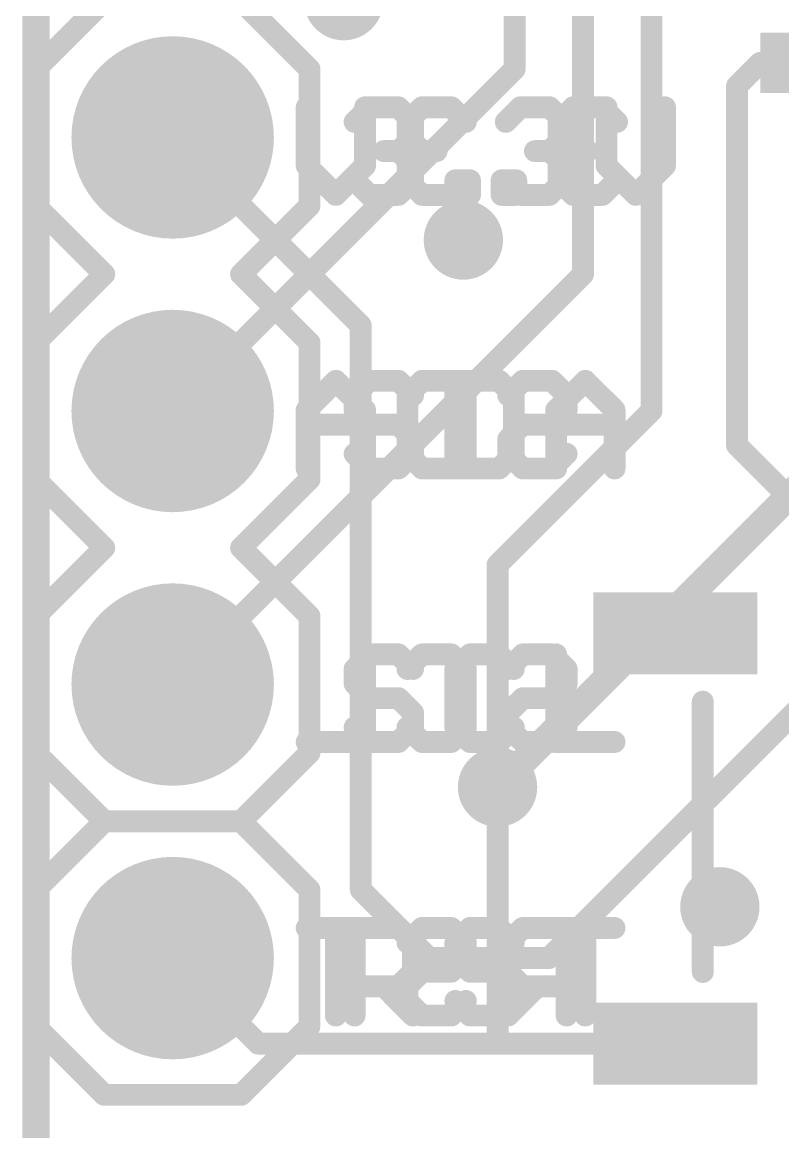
# Model space of a CAD drawing. Extents: x -11.6 to 46, y -5.8 to 74.7.
# Drawn here: x -0.13 to 6.93, y 40.3 to 50.6 of the extents above; entities that cross this region are included whole.
import ezdxf

# ---------------------------------------------------------------- set-up
doc = ezdxf.new("R2010")
doc.units = 0
for name, color, linetype in [('1', 12, 'CONTINUOUS'), ('16', 132, 'CONTINUOUS'), ('17', 110, 'CONTINUOUS'), ('18', 110, 'CONTINUOUS'), ('20', 53, 'CONTINUOUS'), ('21', 41, 'CONTINUOUS'), ('22', 40, 'CONTINUOUS')]:
    doc.layers.add(name, color=color, linetype=linetype)

# ---------------------------------------------------------------- blocks, each defined once
blk = doc.blocks.new('ROUNDP')
at = {"const_width": 0.5}
blk.add_lwpolyline([(0, -0.25, 1), (0, 0.25, 1), (0, -0.25)], format="xyb", dxfattribs=at)
blk = doc.blocks.new('RECT')
blk.add_solid([(-0.5, -0.5), (0.5, -0.5), (-0.5, 0.5), (0.5, 0.5)])
blk = doc.blocks.new('ROUNDV')
at = {"const_width": 0.5}
blk.add_lwpolyline([(0, -0.25, 1), (0, 0.25, 1), (0, -0.25)], format="xyb", dxfattribs=at)

msp = doc.modelspace()

# ---------------------------------------------------------------- linework, layer by layer
at = {"layer": '1'}
for points, const_width in [([(0, 0), (0, 63.5)], 0.254), ([(4.445, 53.34), (4.445, 50.165)], 0.2032), ([(5.08, 53.0225), (5.08, 48.26)], 0.2032), ([(5.715, 52.2288), (5.715, 46.99)], 0.2032), ([(6.725, 50.2225), (6.5088, 50.0063)], 0.2032), ([(7.3597, 50.2225), (6.725, 50.2225)], 0.2032), ([(4.445, 50.165), (1.27, 46.99)], 0.2032), ([(6.5088, 50.0063), (6.5088, 46.6725)], 0.2032), ([(5.08, 48.26), (1.27, 44.45)], 0.2032), ([(5.715, 46.99), (4.2862, 45.5613)], 0.2032), ([(6.5088, 46.6725), (7.1438, 46.0375)], 0.2032), ([(4.2862, 45.5613), (4.2862, 43.4975)], 0.2032), ([(4.2862, 43.4975), (4.2862, 41.148)], 0.2032), ([(2.0638, 41.1163), (1.27, 41.91)], 0.2032), ([(4.318, 41.1163), (2.0638, 41.1163)], 0.2032), ([(4.2862, 41.148), (4.318, 41.1163)], 0.2032), ([(5.9373, 41.1163), (4.318, 41.1163)], 0.2032)]:
    msp.add_lwpolyline(points, dxfattribs=dict(at, const_width=const_width))
at = {"layer": '1', "const_width": 0.1016}
for points in [[(6.725, 50.2733, 1), (6.725, 50.1717)], [(6.7609, 50.1866, 1), (6.6891, 50.2584)], [(4.3942, 50.165, 1), (4.4958, 50.165)], [(4.4809, 50.1291, 1), (4.4091, 50.2009)], [(6.4728, 50.0422, 1), (6.5447, 49.9703)], [(6.5595, 50.0063, 1), (6.458, 50.0063)], [(5.1159, 48.2241, 1), (5.0441, 48.2959)], [(5.0292, 48.26, 1), (5.1308, 48.26)], [(5.7509, 46.9541, 1), (5.6791, 47.0259)], [(1.2341, 47.0259, 1), (1.3059, 46.9541)], [(5.6642, 46.99, 1), (5.7658, 46.99)], [(6.5447, 46.7084, 1), (6.4728, 46.6366)], [(6.458, 46.6725, 1), (6.5595, 46.6725)], [(4.2503, 45.5972, 1), (4.3222, 45.5253)], [(4.337, 45.5613, 1), (4.2355, 45.5613)], [(1.2341, 44.4859, 1), (1.3059, 44.4141)], [(4.337, 43.4975, 1), (4.2355, 43.4975)], [(4.2355, 43.4975, 1), (4.337, 43.4975)], [(1.3059, 41.9459, 1), (1.2341, 41.8741)], [(2.0638, 41.1671, 1), (2.0638, 41.0654)], [(4.3222, 41.1839, 1), (4.2503, 41.1121)], [(4.318, 41.1671, 1), (4.318, 41.0654)], [(4.318, 41.0654, 1), (4.318, 41.1671)], [(5.9373, 41.0654, 1), (5.9373, 41.1671)], [(2.0278, 41.0803, 1), (2.0997, 41.1522)], [(4.2355, 41.148, 1), (4.337, 41.148)], [(4.2821, 41.0803, 1), (4.3539, 41.1522)]]:
    msp.add_lwpolyline(points, format="xyb", dxfattribs=at)
at = {"layer": '16'}
for points, const_width in [([(0, 0), (0, 63.5)], 0.254), ([(3.0163, 47.7838), (1.27, 49.53)], 0.2032), ([(8.89, 48.1013), (4.2862, 43.4975)], 0.254), ([(3.0163, 42.545), (3.0163, 47.7838)], 0.2032), ([(4.7625, 41.91), (10.0013, 47.1487)], 0.2032), ([(3.0163, 42.545), (3.6513, 41.91)], 0.2032), ([(3.6513, 41.91), (4.7625, 41.91)], 0.2032)]:
    msp.add_lwpolyline(points, dxfattribs=dict(at, const_width=const_width))
for points, const_width in [([(1.3059, 49.5659, 1), (1.2341, 49.4941)], 0.1016), ([(3.0671, 47.7838, 1), (2.9655, 47.7838)], 0.1016), ([(2.9803, 47.7478, 1), (3.0522, 47.8197)], 0.1016), ([(4.2413, 43.5424, 1), (4.3312, 43.4526)], 0.127), ([(3.0522, 42.5809, 1), (2.9803, 42.5091)], 0.1016), ([(2.9655, 42.545, 1), (3.0671, 42.545)], 0.1016), ([(3.6513, 41.9608, 1), (3.6513, 41.8592)], 0.1016), ([(3.6153, 41.8741, 1), (3.6872, 41.9459)], 0.1016), ([(4.7266, 41.9459, 1), (4.7984, 41.8741)], 0.1016), ([(4.7625, 41.8592, 1), (4.7625, 41.9608)], 0.1016)]:
    msp.add_lwpolyline(points, format="xyb", dxfattribs=dict(at, const_width=const_width))
at = {"layer": '20', "const_width": 0.2032}
msp.add_lwpolyline([(0, 63.5), (0, 0)], dxfattribs=at)
at = {"layer": '21', "const_width": 0.2032}
for points in [[(0, 50.165), (0.635, 50.8)], [(1.905, 50.8), (2.54, 50.165)], [(0, 48.895), (0, 50.165)], [(2.54, 50.165), (2.54, 48.895)], [(2.9591, 49.6745), (3.0947, 49.8101)], [(3.0947, 49.8101), (3.3658, 49.8101)], [(3.3658, 49.8101), (3.5014, 49.6745)], [(4.3624, 49.6745), (4.498, 49.8101)], [(4.498, 49.8101), (4.7691, 49.8101)], [(4.7691, 49.8101), (4.9047, 49.6745)], [(5.2979, 49.8101), (5.2979, 49.2678)], [(5.8402, 49.2678), (5.8402, 49.8101)], [(3.5014, 49.6745), (3.5014, 49.5389)], [(4.9047, 49.6745), (4.9047, 49.5389)], [(3.5014, 49.5389), (3.3658, 49.4033)], [(4.9047, 49.5389), (4.7691, 49.4033)], [(3.3658, 49.4033), (3.2303, 49.4033)], [(3.3658, 49.4033), (3.5014, 49.2678)], [(4.7691, 49.4033), (4.6335, 49.4033)], [(4.7691, 49.4033), (4.9047, 49.2678)], [(3.5014, 49.2678), (3.5014, 49.1322)], [(4.9047, 49.2678), (4.9047, 49.1322)], [(5.2979, 49.2678), (5.5691, 48.9966)], [(5.5691, 48.9966), (5.8402, 49.2678)], [(3.0947, 48.9966), (2.9591, 49.1322)], [(3.5014, 49.1322), (3.3658, 48.9966)], [(3.8946, 48.9966), (3.8946, 49.1322)], [(3.8946, 49.1322), (4.0302, 49.1322)], [(4.0302, 49.1322), (4.0302, 48.9966)], [(4.498, 48.9966), (4.3624, 49.1322)], [(4.9047, 49.1322), (4.7691, 48.9966)], [(3.3658, 48.9966), (3.0947, 48.9966)], [(4.0302, 48.9966), (3.8946, 48.9966)], [(4.7691, 48.9966), (4.498, 48.9966)], [(0.635, 48.26), (0, 48.895)], [(2.54, 48.895), (1.905, 48.26)], [(0, 47.625), (0.635, 48.26)], [(1.905, 48.26), (2.54, 47.625)], [(0, 46.355), (0, 47.625)], [(2.54, 47.625), (2.54, 46.355)], [(3.0947, 47.2701), (2.9591, 47.1345)], [(3.3658, 47.2701), (3.0947, 47.2701)], [(3.5014, 47.1345), (3.3658, 47.2701)], [(3.8946, 47.2701), (3.8946, 46.4566)], [(4.3014, 47.2701), (3.8946, 47.2701)], [(4.4369, 47.1345), (4.3014, 47.2701)], [(4.8301, 46.9989), (5.1013, 47.2701)], [(5.1013, 47.2701), (5.3725, 46.9989)], [(2.9591, 47.1345), (2.9591, 46.9989)], [(4.4369, 46.5922), (4.4369, 47.1345)], [(2.9591, 46.9989), (3.0947, 46.8633)], [(4.8301, 46.4566), (4.8301, 46.9989)], [(5.3725, 46.9989), (5.3725, 46.4566)], [(3.0947, 46.8633), (3.3658, 46.8633)], [(3.3658, 46.8633), (3.5014, 46.7278)], [(4.8301, 46.8633), (5.3725, 46.8633)], [(3.5014, 46.7278), (3.5014, 46.5922)], [(3.0947, 46.4566), (2.9591, 46.5922)], [(3.5014, 46.5922), (3.3658, 46.4566)], [(4.3014, 46.4566), (4.4369, 46.5922)], [(3.3658, 46.4566), (3.0947, 46.4566)], [(3.8946, 46.4566), (4.3014, 46.4566)], [(0.635, 45.72), (0, 46.355)], [(2.54, 46.355), (1.905, 45.72)], [(0, 45.085), (0.635, 45.72)], [(1.905, 45.72), (2.54, 45.085)], [(0, 43.815), (0, 45.085)], [(2.54, 45.085), (2.54, 43.815)], [(3.0947, 44.7301), (2.9591, 44.5945)], [(3.3658, 44.7301), (3.0947, 44.7301)], [(3.5014, 44.5945), (3.3658, 44.7301)], [(4.0302, 44.7301), (3.8946, 44.5945)], [(4.3014, 44.7301), (4.0302, 44.7301)], [(4.4369, 44.5945), (4.3014, 44.7301)], [(4.8301, 44.7301), (4.8301, 43.9166)], [(2.9591, 44.5945), (2.9591, 44.4589)], [(3.8946, 44.5945), (3.8946, 44.0522)], [(2.9591, 44.4589), (3.0947, 44.3233)], [(3.0947, 44.3233), (3.3658, 44.3233)], [(3.3658, 44.3233), (3.5014, 44.1878)], [(6.1913, 41.7813), (6.1913, 44.2913)], [(3.5014, 44.1878), (3.5014, 44.0522)], [(3.0947, 43.9166), (2.9591, 44.0522)], [(3.5014, 44.0522), (3.3658, 43.9166)], [(3.8946, 44.0522), (4.0302, 43.9166)], [(4.3014, 43.9166), (4.4369, 44.0522)], [(3.3658, 43.9166), (3.0947, 43.9166)], [(4.0302, 43.9166), (4.3014, 43.9166)], [(4.8301, 43.9166), (5.3725, 43.9166)], [(0, 43.815), (0.635, 43.18)], [(1.905, 43.18), (2.54, 43.815)], [(0.635, 43.18), (0, 42.545)], [(0.635, 43.18), (1.905, 43.18)], [(1.905, 43.18), (0.635, 43.18)], [(2.54, 42.545), (1.905, 43.18)], [(0, 42.545), (0, 41.275)], [(2.54, 41.275), (2.54, 42.545)], [(2.9591, 41.3766), (2.9591, 42.1901)], [(2.9591, 42.1901), (3.3658, 42.1901)], [(3.3658, 42.1901), (3.5014, 42.0545)], [(4.0302, 42.1901), (3.8946, 42.0545)], [(4.3014, 42.1901), (4.0302, 42.1901)], [(4.4369, 42.0545), (4.3014, 42.1901)], [(4.8301, 42.1901), (5.3725, 42.1901)], [(5.1013, 41.3766), (5.1013, 42.1901)], [(3.5014, 42.0545), (3.5014, 41.7833)], [(3.8946, 42.0545), (3.8946, 41.9189)], [(3.8946, 41.9189), (4.0302, 41.7833)], [(3.5014, 41.7833), (3.3658, 41.6478)], [(4.0302, 41.7833), (4.3014, 41.7833)], [(4.3014, 41.7833), (4.4369, 41.6478)], [(3.3658, 41.6478), (2.9591, 41.6478)], [(3.2303, 41.6478), (3.5014, 41.3766)], [(4.4369, 41.6478), (4.4369, 41.5122)], [(4.0302, 41.3766), (3.8946, 41.5122)], [(4.4369, 41.5122), (4.3014, 41.3766)], [(4.3014, 41.3766), (4.0302, 41.3766)], [(0, 41.275), (0.635, 40.64)], [(1.905, 40.64), (2.54, 41.275)], [(0.635, 40.64), (1.905, 40.64)]]:
    msp.add_lwpolyline(points, dxfattribs=at)
at = {"layer": '21', "const_width": 0.1016}
for points in [[(0.0508, 50.165, 1), (-0.0508, 50.165)], [(-0.0359, 50.2009, 1), (0.0359, 50.1291)], [(2.5908, 50.165, 1), (2.4892, 50.165)], [(2.5041, 50.1291, 1), (2.5759, 50.2009)], [(3.0947, 49.8609, 1), (3.0947, 49.7593)], [(3.1306, 49.7742, 1), (3.0588, 49.846)], [(3.4018, 49.846, 1), (3.3299, 49.7742)], [(3.3658, 49.7593, 1), (3.3658, 49.8609)], [(4.498, 49.8609, 1), (4.498, 49.7593)], [(4.5339, 49.7742, 1), (4.462, 49.846)], [(4.805, 49.846, 1), (4.7332, 49.7742)], [(4.7691, 49.7593, 1), (4.7691, 49.8609)], [(5.3487, 49.8101, 1), (5.2471, 49.8101)], [(5.891, 49.8101, 1), (5.7894, 49.8101)], [(3.5522, 49.6745, 1), (3.4506, 49.6745)], [(4.9555, 49.6745, 1), (4.8539, 49.6745)], [(2.9232, 49.7104, 1), (2.995, 49.6386)], [(3.4655, 49.6386, 1), (3.5373, 49.7104)], [(4.3265, 49.7104, 1), (4.3983, 49.6386)], [(4.8688, 49.6386, 1), (4.9406, 49.7104)], [(3.4506, 49.5389, 1), (3.5522, 49.5389)], [(3.5373, 49.503, 1), (3.4655, 49.5748)], [(4.8539, 49.5389, 1), (4.9555, 49.5389)], [(4.9406, 49.503, 1), (4.8688, 49.5748)], [(3.2303, 49.4541, 1), (3.2303, 49.3525)], [(3.4018, 49.4393, 1), (3.3299, 49.3674)], [(3.3299, 49.4393, 1), (3.4018, 49.3674)], [(3.3658, 49.3525, 1), (3.3658, 49.4541)], [(4.6335, 49.4541, 1), (4.6335, 49.3525)], [(4.805, 49.4393, 1), (4.7332, 49.3674)], [(4.7332, 49.4393, 1), (4.805, 49.3674)], [(4.7691, 49.3525, 1), (4.7691, 49.4541)], [(3.5522, 49.2678, 1), (3.4506, 49.2678)], [(3.4655, 49.2318, 1), (3.5373, 49.3037)], [(4.9555, 49.2678, 1), (4.8539, 49.2678)], [(4.8688, 49.2318, 1), (4.9406, 49.3037)], [(5.3338, 49.3037, 1), (5.262, 49.2318)], [(5.8761, 49.2318, 1), (5.8043, 49.3037)], [(5.2471, 49.2678, 1), (5.3487, 49.2678)], [(5.7894, 49.2678, 1), (5.891, 49.2678)], [(2.995, 49.1681, 1), (2.9232, 49.0963)], [(3.4506, 49.1322, 1), (3.5522, 49.1322)], [(3.5373, 49.0963, 1), (3.4655, 49.1681)], [(3.9454, 49.1322, 1), (3.8438, 49.1322)], [(3.8946, 49.183, 1), (3.8946, 49.0814)], [(4.081, 49.1322, 1), (3.9794, 49.1322)], [(4.0302, 49.0814, 1), (4.0302, 49.183)], [(4.3983, 49.1681, 1), (4.3265, 49.0963)], [(4.8539, 49.1322, 1), (4.9555, 49.1322)], [(4.9406, 49.0963, 1), (4.8688, 49.1681)], [(3.0947, 49.0474, 1), (3.0947, 48.9458)], [(3.0588, 48.9607, 1), (3.1306, 49.0325)], [(3.3299, 49.0325, 1), (3.4018, 48.9607)], [(3.3658, 48.9458, 1), (3.3658, 49.0474)], [(3.8946, 49.0474, 1), (3.8946, 48.9458)], [(3.8438, 48.9966, 1), (3.9454, 48.9966)], [(3.9794, 48.9966, 1), (4.081, 48.9966)], [(4.0302, 48.9458, 1), (4.0302, 49.0474)], [(4.498, 49.0474, 1), (4.498, 48.9458)], [(4.462, 48.9607, 1), (4.5339, 49.0325)], [(4.7332, 49.0325, 1), (4.805, 48.9607)], [(4.7691, 48.9458, 1), (4.7691, 49.0474)], [(5.5331, 49.0325, 1), (5.605, 48.9607)], [(5.5331, 48.9607, 1), (5.605, 49.0325)], [(0.0359, 48.9309, 1), (-0.0359, 48.8591)], [(-0.0508, 48.895, 1), (0.0508, 48.895)], [(2.4892, 48.895, 1), (2.5908, 48.895)], [(2.5759, 48.8591, 1), (2.5041, 48.9309)], [(0.6709, 48.2241, 1), (0.5991, 48.2959)], [(0.5991, 48.2241, 1), (0.6709, 48.2959)], [(1.9409, 48.2959, 1), (1.8691, 48.2241)], [(1.8691, 48.2959, 1), (1.9409, 48.2241)], [(0.0508, 47.625, 1), (-0.0508, 47.625)], [(-0.0359, 47.6609, 1), (0.0359, 47.5891)], [(2.5908, 47.625, 1), (2.4892, 47.625)], [(2.5041, 47.5891, 1), (2.5759, 47.6609)], [(3.0947, 47.3209, 1), (3.0947, 47.2193)], [(3.1306, 47.2342, 1), (3.0588, 47.306)], [(3.4018, 47.306, 1), (3.3299, 47.2342)], [(3.3658, 47.2193, 1), (3.3658, 47.3209)], [(3.9454, 47.2701, 1), (3.8438, 47.2701)], [(3.8946, 47.3209, 1), (3.8946, 47.2193)], [(4.3373, 47.306, 1), (4.2654, 47.2342)], [(4.3014, 47.2193, 1), (4.3014, 47.3209)], [(5.1372, 47.306, 1), (5.0654, 47.2342)], [(5.1372, 47.2342, 1), (5.0654, 47.306)], [(3.0099, 47.1345, 1), (2.9083, 47.1345)], [(2.9232, 47.1704, 1), (2.995, 47.0986)], [(3.4655, 47.0986, 1), (3.5373, 47.1704)], [(4.4877, 47.1345, 1), (4.3861, 47.1345)], [(4.401, 47.0986, 1), (4.4729, 47.1704)], [(2.995, 47.0348, 1), (2.9232, 46.963)], [(4.8809, 46.9989, 1), (4.7793, 46.9989)], [(4.7942, 47.0348, 1), (4.8661, 46.963)], [(5.4233, 46.9989, 1), (5.3217, 46.9989)], [(5.3365, 46.963, 1), (5.4084, 47.0348)], [(2.9083, 46.9989, 1), (3.0099, 46.9989)], [(3.0947, 46.9141, 1), (3.0947, 46.8125)], [(3.0588, 46.8274, 1), (3.1306, 46.8993)], [(3.4018, 46.8993, 1), (3.3299, 46.8274)], [(3.3658, 46.8125, 1), (3.3658, 46.9141)], [(4.8301, 46.9141, 1), (4.8301, 46.8125)], [(5.3725, 46.8125, 1), (5.3725, 46.9141)], [(3.5522, 46.7278, 1), (3.4506, 46.7278)], [(3.4655, 46.6918, 1), (3.5373, 46.7637)], [(2.995, 46.6281, 1), (2.9232, 46.5563)], [(3.5373, 46.5563, 1), (3.4655, 46.6281)], [(4.4729, 46.5563, 1), (4.401, 46.6281)], [(3.4506, 46.5922, 1), (3.5522, 46.5922)], [(4.3861, 46.5922, 1), (4.4877, 46.5922)], [(3.0947, 46.5074, 1), (3.0947, 46.4058)], [(3.0588, 46.4207, 1), (3.1306, 46.4925)], [(3.3299, 46.4925, 1), (3.4018, 46.4207)], [(3.3658, 46.4058, 1), (3.3658, 46.5074)], [(3.8946, 46.5074, 1), (3.8946, 46.4058)], [(3.8438, 46.4566, 1), (3.9454, 46.4566)], [(4.2654, 46.4925, 1), (4.3373, 46.4207)], [(4.3014, 46.4058, 1), (4.3014, 46.5074)], [(4.7793, 46.4566, 1), (4.8809, 46.4566)], [(5.3217, 46.4566, 1), (5.4233, 46.4566)], [(0.0359, 46.3909, 1), (-0.0359, 46.3191)], [(-0.0508, 46.355, 1), (0.0508, 46.355)], [(2.4892, 46.355, 1), (2.5908, 46.355)], [(2.5759, 46.3191, 1), (2.5041, 46.3909)], [(0.6709, 45.6841, 1), (0.5991, 45.7559)], [(0.5991, 45.6841, 1), (0.6709, 45.7559)], [(1.9409, 45.7559, 1), (1.8691, 45.6841)], [(1.8691, 45.7559, 1), (1.9409, 45.6841)], [(0.0508, 45.085, 1), (-0.0508, 45.085)], [(-0.0359, 45.1209, 1), (0.0359, 45.0491)], [(2.5908, 45.085, 1), (2.4892, 45.085)], [(2.5041, 45.0491, 1), (2.5759, 45.1209)], [(3.0947, 44.7809, 1), (3.0947, 44.6793)], [(3.1306, 44.6942, 1), (3.0588, 44.766)], [(3.4018, 44.766, 1), (3.3299, 44.6942)], [(3.3658, 44.6793, 1), (3.3658, 44.7809)], [(4.0302, 44.7809, 1), (4.0302, 44.6793)], [(4.0661, 44.6942, 1), (3.9943, 44.766)], [(4.3373, 44.766, 1), (4.2654, 44.6942)], [(4.3014, 44.6793, 1), (4.3014, 44.7809)], [(4.8809, 44.7301, 1), (4.7793, 44.7301)], [(3.0099, 44.5945, 1), (2.9083, 44.5945)], [(2.9232, 44.6304, 1), (2.995, 44.5586)], [(3.4655, 44.5586, 1), (3.5373, 44.6304)], [(3.9454, 44.5945, 1), (3.8438, 44.5945)], [(3.8587, 44.6304, 1), (3.9305, 44.5586)], [(4.401, 44.5586, 1), (4.4729, 44.6304)], [(2.995, 44.4948, 1), (2.9232, 44.423)], [(2.9083, 44.4589, 1), (3.0099, 44.4589)], [(3.0947, 44.3741, 1), (3.0947, 44.2725)], [(3.0588, 44.2874, 1), (3.1306, 44.3593)], [(3.4018, 44.3593, 1), (3.3299, 44.2874)], [(3.3658, 44.2725, 1), (3.3658, 44.3741)], [(6.242, 44.2913, 1), (6.1405, 44.2913)], [(3.5522, 44.1878, 1), (3.4506, 44.1878)], [(3.4655, 44.1518, 1), (3.5373, 44.2237)], [(2.995, 44.0881, 1), (2.9232, 44.0163)], [(3.4506, 44.0522, 1), (3.5522, 44.0522)], [(3.5373, 44.0163, 1), (3.4655, 44.0881)], [(3.9305, 44.0881, 1), (3.8587, 44.0163)], [(3.8438, 44.0522, 1), (3.9454, 44.0522)], [(4.4729, 44.0163, 1), (4.401, 44.0881)], [(3.0947, 43.9674, 1), (3.0947, 43.8658)], [(3.0588, 43.8807, 1), (3.1306, 43.9525)], [(3.3299, 43.9525, 1), (3.4018, 43.8807)], [(3.3658, 43.8658, 1), (3.3658, 43.9674)], [(4.0302, 43.9674, 1), (4.0302, 43.8658)], [(3.9943, 43.8807, 1), (4.0661, 43.9525)], [(4.2654, 43.9525, 1), (4.3373, 43.8807)], [(4.3014, 43.8658, 1), (4.3014, 43.9674)], [(4.8301, 43.9674, 1), (4.8301, 43.8658)], [(5.3725, 43.8658, 1), (5.3725, 43.9674)], [(0.0359, 43.8509, 1), (-0.0359, 43.7791)], [(2.5759, 43.7791, 1), (2.5041, 43.8509)], [(4.7793, 43.9166, 1), (4.8809, 43.9166)], [(-0.0508, 43.815, 1), (0.0508, 43.815)], [(2.4892, 43.815, 1), (2.5908, 43.815)], [(0.635, 43.2308, 1), (0.635, 43.1292)], [(0.635, 43.2308, 1), (0.635, 43.1292)], [(0.6709, 43.1441, 1), (0.5991, 43.2159)], [(1.9409, 43.2159, 1), (1.8691, 43.1441)], [(1.905, 43.1292, 1), (1.905, 43.2308)], [(1.905, 43.1292, 1), (1.905, 43.2308)], [(0.5991, 43.1441, 1), (0.6709, 43.2159)], [(1.8691, 43.2159, 1), (1.9409, 43.1441)], [(0.0508, 42.545, 1), (-0.0508, 42.545)], [(-0.0359, 42.5809, 1), (0.0359, 42.5091)], [(2.5908, 42.545, 1), (2.4892, 42.545)], [(2.5041, 42.5091, 1), (2.5759, 42.5809)], [(3.0099, 42.1901, 1), (2.9083, 42.1901)], [(2.9591, 42.2409, 1), (2.9591, 42.1393)], [(3.4018, 42.226, 1), (3.3299, 42.1542)], [(3.3658, 42.1393, 1), (3.3658, 42.2409)], [(4.0302, 42.2409, 1), (4.0302, 42.1393)], [(4.0661, 42.1542, 1), (3.9943, 42.226)], [(4.3373, 42.226, 1), (4.2654, 42.1542)], [(4.3014, 42.1393, 1), (4.3014, 42.2409)], [(4.8301, 42.2409, 1), (4.8301, 42.1393)], [(5.1521, 42.1901, 1), (5.0505, 42.1901)], [(5.3725, 42.1393, 1), (5.3725, 42.2409)], [(3.5522, 42.0545, 1), (3.4506, 42.0545)], [(3.4655, 42.0186, 1), (3.5373, 42.0904)], [(3.9454, 42.0545, 1), (3.8438, 42.0545)], [(3.8587, 42.0904, 1), (3.9305, 42.0186)], [(4.401, 42.0186, 1), (4.4729, 42.0904)], [(3.9305, 41.9548, 1), (3.8587, 41.883)], [(3.8438, 41.9189, 1), (3.9454, 41.9189)], [(3.4506, 41.7833, 1), (3.5522, 41.7833)], [(3.5373, 41.7474, 1), (3.4655, 41.8193)], [(4.0302, 41.8341, 1), (4.0302, 41.7325)], [(3.9943, 41.7474, 1), (4.0661, 41.8193)], [(4.3373, 41.8193, 1), (4.2654, 41.7474)], [(4.3014, 41.7325, 1), (4.3014, 41.8341)], [(6.1405, 41.7813, 1), (6.242, 41.7813)], [(2.9591, 41.6986, 1), (2.9591, 41.597)], [(3.2662, 41.6837, 1), (3.1943, 41.6118)], [(3.3299, 41.6837, 1), (3.4018, 41.6118)], [(3.3658, 41.597, 1), (3.3658, 41.6986)], [(4.4877, 41.6478, 1), (4.3861, 41.6478)], [(4.401, 41.6118, 1), (4.4729, 41.6837)], [(3.9305, 41.5481, 1), (3.8587, 41.4763)], [(4.3861, 41.5122, 1), (4.4877, 41.5122)], [(4.4729, 41.4763, 1), (4.401, 41.5481)], [(2.9083, 41.3766, 1), (3.0099, 41.3766)], [(3.4655, 41.3407, 1), (3.5373, 41.4125)], [(4.0302, 41.4274, 1), (4.0302, 41.3258)], [(3.9943, 41.3407, 1), (4.0661, 41.4125)], [(4.2654, 41.4125, 1), (4.3373, 41.3407)], [(4.3014, 41.3258, 1), (4.3014, 41.4274)], [(5.0505, 41.3766, 1), (5.1521, 41.3766)], [(0.0359, 41.3109, 1), (-0.0359, 41.2391)], [(-0.0508, 41.275, 1), (0.0508, 41.275)], [(2.4892, 41.275, 1), (2.5908, 41.275)], [(2.5759, 41.2391, 1), (2.5041, 41.3109)], [(0.635, 40.6908, 1), (0.635, 40.5892)], [(0.5991, 40.6041, 1), (0.6709, 40.6759)], [(1.8691, 40.6759, 1), (1.9409, 40.6041)], [(1.905, 40.5892, 1), (1.905, 40.6908)]]:
    msp.add_lwpolyline(points, format="xyb", dxfattribs=at)
at = {"layer": '22', "const_width": 0.2032}
for points in [[(2.5141, 49.2678), (2.5141, 49.8101)], [(3.0564, 49.8101), (3.0564, 49.2678)], [(3.5852, 49.8101), (3.4496, 49.6745)], [(3.8564, 49.8101), (3.5852, 49.8101)], [(3.9919, 49.6745), (3.8564, 49.8101)], [(4.9885, 49.8101), (4.8529, 49.6745)], [(5.2596, 49.8101), (4.9885, 49.8101)], [(5.3952, 49.6745), (5.2596, 49.8101)], [(3.4496, 49.6745), (3.4496, 49.5389)], [(4.8529, 49.6745), (4.8529, 49.5389)], [(3.4496, 49.5389), (3.5852, 49.4033)], [(4.8529, 49.5389), (4.9885, 49.4033)], [(3.5852, 49.4033), (3.4496, 49.2678)], [(3.5852, 49.4033), (3.7208, 49.4033)], [(4.9885, 49.4033), (4.8529, 49.2678)], [(4.9885, 49.4033), (5.1241, 49.4033)], [(2.7853, 48.9966), (2.5141, 49.2678)], [(3.0564, 49.2678), (2.7853, 48.9966)], [(3.4496, 49.2678), (3.4496, 49.1322)], [(4.8529, 49.2678), (4.8529, 49.1322)], [(3.4496, 49.1322), (3.5852, 48.9966)], [(3.8564, 48.9966), (3.9919, 49.1322)], [(4.4597, 49.1322), (4.3241, 49.1322)], [(4.3241, 49.1322), (4.3241, 48.9966)], [(4.4597, 48.9966), (4.4597, 49.1322)], [(4.8529, 49.1322), (4.9885, 48.9966)], [(5.2596, 48.9966), (5.3952, 49.1322)], [(3.5852, 48.9966), (3.8564, 48.9966)], [(4.3241, 48.9966), (4.4597, 48.9966)], [(4.9885, 48.9966), (5.2596, 48.9966)], [(2.7853, 47.2701), (2.5141, 46.9989)], [(3.0564, 46.9989), (2.7853, 47.2701)], [(3.4496, 47.1345), (3.5852, 47.2701)], [(3.5852, 47.2701), (3.9919, 47.2701)], [(3.9919, 47.2701), (3.9919, 46.4566)], [(4.3851, 47.1345), (4.5207, 47.2701)], [(4.5207, 47.2701), (4.7919, 47.2701)], [(4.7919, 47.2701), (4.9275, 47.1345)], [(3.4496, 46.5922), (3.4496, 47.1345)], [(4.9275, 47.1345), (4.9275, 46.9989)], [(2.5141, 46.9989), (2.5141, 46.4566)], [(3.0564, 46.4566), (3.0564, 46.9989)], [(4.9275, 46.9989), (4.7919, 46.8633)], [(3.0564, 46.8633), (2.5141, 46.8633)], [(4.5207, 46.8633), (4.3851, 46.7278)], [(4.7919, 46.8633), (4.5207, 46.8633)], [(4.3851, 46.7278), (4.3851, 46.5922)], [(3.5852, 46.4566), (3.4496, 46.5922)], [(4.3851, 46.5922), (4.5207, 46.4566)], [(4.7919, 46.4566), (4.9275, 46.5922)], [(3.9919, 46.4566), (3.5852, 46.4566)], [(4.5207, 46.4566), (4.7919, 46.4566)], [(3.0564, 44.7301), (3.0564, 43.9166)], [(3.4496, 44.5945), (3.5852, 44.7301)], [(3.5852, 44.7301), (3.8564, 44.7301)], [(3.8564, 44.7301), (3.9919, 44.5945)], [(4.3851, 44.5945), (4.5207, 44.7301)], [(4.5207, 44.7301), (4.7919, 44.7301)], [(4.7919, 44.7301), (4.9275, 44.5945)], [(3.9919, 44.5945), (3.9919, 44.0522)], [(4.9275, 44.5945), (4.9275, 44.4589)], [(4.9275, 44.4589), (4.7919, 44.3233)], [(4.5207, 44.3233), (4.3851, 44.1878)], [(4.7919, 44.3233), (4.5207, 44.3233)], [(4.3851, 44.1878), (4.3851, 44.0522)], [(3.5852, 43.9166), (3.4496, 44.0522)], [(3.9919, 44.0522), (3.8564, 43.9166)], [(4.3851, 44.0522), (4.5207, 43.9166)], [(4.7919, 43.9166), (4.9275, 44.0522)], [(3.0564, 43.9166), (2.5141, 43.9166)], [(3.8564, 43.9166), (3.5852, 43.9166)], [(4.5207, 43.9166), (4.7919, 43.9166)], [(3.0564, 42.1901), (2.5141, 42.1901)], [(2.7853, 41.3766), (2.7853, 42.1901)], [(3.4496, 42.0545), (3.5852, 42.1901)], [(3.5852, 42.1901), (3.8564, 42.1901)], [(3.8564, 42.1901), (3.9919, 42.0545)], [(4.5207, 42.1901), (4.3851, 42.0545)], [(4.9275, 42.1901), (4.5207, 42.1901)], [(4.9275, 41.3766), (4.9275, 42.1901)], [(3.9919, 42.0545), (3.9919, 41.9189)], [(4.3851, 42.0545), (4.3851, 41.7833)], [(3.9919, 41.9189), (3.8564, 41.7833)], [(3.5852, 41.7833), (3.4496, 41.6478)], [(3.8564, 41.7833), (3.5852, 41.7833)], [(4.3851, 41.7833), (4.5207, 41.6478)], [(3.4496, 41.6478), (3.4496, 41.5122)], [(4.6563, 41.6478), (4.3851, 41.3766)], [(4.5207, 41.6478), (4.9275, 41.6478)], [(3.4496, 41.5122), (3.5852, 41.3766)], [(3.8564, 41.3766), (3.9919, 41.5122)], [(3.5852, 41.3766), (3.8564, 41.3766)]]:
    msp.add_lwpolyline(points, dxfattribs=at)
at = {"layer": '22', "const_width": 0.1016}
for points in [[(2.5649, 49.8101, 1), (2.4633, 49.8101)], [(3.1072, 49.8101, 1), (3.0056, 49.8101)], [(3.5852, 49.8609, 1), (3.5852, 49.7593)], [(3.6211, 49.7742, 1), (3.5493, 49.846)], [(3.8923, 49.846, 1), (3.8204, 49.7742)], [(3.8564, 49.7593, 1), (3.8564, 49.8609)], [(4.9885, 49.8609, 1), (4.9885, 49.7593)], [(5.0244, 49.7742, 1), (4.9525, 49.846)], [(5.2956, 49.846, 1), (5.2237, 49.7742)], [(5.2596, 49.7593, 1), (5.2596, 49.8609)], [(3.5004, 49.6745, 1), (3.3988, 49.6745)], [(4.9037, 49.6745, 1), (4.8021, 49.6745)], [(3.4137, 49.7104, 1), (3.4855, 49.6386)], [(3.956, 49.6386, 1), (4.0279, 49.7104)], [(4.817, 49.7104, 1), (4.8888, 49.6386)], [(5.3593, 49.6386, 1), (5.4311, 49.7104)], [(3.4855, 49.5748, 1), (3.4137, 49.503)], [(3.3988, 49.5389, 1), (3.5004, 49.5389)], [(4.8888, 49.5748, 1), (4.817, 49.503)], [(4.8021, 49.5389, 1), (4.9037, 49.5389)], [(3.5852, 49.4541, 1), (3.5852, 49.3525)], [(3.6211, 49.3674, 1), (3.5493, 49.4393)], [(3.5493, 49.3674, 1), (3.6211, 49.4393)], [(3.7208, 49.3525, 1), (3.7208, 49.4541)], [(4.9885, 49.4541, 1), (4.9885, 49.3525)], [(5.0244, 49.3674, 1), (4.9525, 49.4393)], [(4.9525, 49.3674, 1), (5.0244, 49.4393)], [(5.1241, 49.3525, 1), (5.1241, 49.4541)], [(2.55, 49.3037, 1), (2.4782, 49.2318)], [(3.0923, 49.2318, 1), (3.0205, 49.3037)], [(3.5004, 49.2678, 1), (3.3988, 49.2678)], [(3.4137, 49.3037, 1), (3.4855, 49.2318)], [(4.9037, 49.2678, 1), (4.8021, 49.2678)], [(4.817, 49.3037, 1), (4.8888, 49.2318)], [(2.4633, 49.2678, 1), (2.5649, 49.2678)], [(3.0056, 49.2678, 1), (3.1072, 49.2678)], [(3.4855, 49.1681, 1), (3.4137, 49.0963)], [(3.3988, 49.1322, 1), (3.5004, 49.1322)], [(4.0279, 49.0963, 1), (3.956, 49.1681)], [(4.3241, 49.183, 1), (4.3241, 49.0814)], [(4.3749, 49.1322, 1), (4.2733, 49.1322)], [(4.5105, 49.1322, 1), (4.4089, 49.1322)], [(4.4597, 49.0814, 1), (4.4597, 49.183)], [(4.8888, 49.1681, 1), (4.817, 49.0963)], [(4.8021, 49.1322, 1), (4.9037, 49.1322)], [(5.4311, 49.0963, 1), (5.3593, 49.1681)], [(2.7493, 49.0325, 1), (2.8212, 48.9607)], [(2.7493, 48.9607, 1), (2.8212, 49.0325)], [(3.5852, 49.0474, 1), (3.5852, 48.9458)], [(3.5493, 48.9607, 1), (3.6211, 49.0325)], [(3.8204, 49.0325, 1), (3.8923, 48.9607)], [(3.8564, 48.9458, 1), (3.8564, 49.0474)], [(4.3241, 49.0474, 1), (4.3241, 48.9458)], [(4.2733, 48.9966, 1), (4.3749, 48.9966)], [(4.4089, 48.9966, 1), (4.5105, 48.9966)], [(4.4597, 48.9458, 1), (4.4597, 49.0474)], [(4.9885, 49.0474, 1), (4.9885, 48.9458)], [(4.9525, 48.9607, 1), (5.0244, 49.0325)], [(5.2237, 49.0325, 1), (5.2956, 48.9607)], [(5.2596, 48.9458, 1), (5.2596, 49.0474)], [(2.8212, 47.306, 1), (2.7493, 47.2342)], [(2.8212, 47.2342, 1), (2.7493, 47.306)], [(3.5852, 47.3209, 1), (3.5852, 47.2193)], [(3.6211, 47.2342, 1), (3.5493, 47.306)], [(4.0427, 47.2701, 1), (3.9411, 47.2701)], [(3.9919, 47.2193, 1), (3.9919, 47.3209)], [(4.5207, 47.3209, 1), (4.5207, 47.2193)], [(4.5566, 47.2342, 1), (4.4848, 47.306)], [(4.8278, 47.306, 1), (4.756, 47.2342)], [(4.7919, 47.2193, 1), (4.7919, 47.3209)], [(3.5004, 47.1345, 1), (3.3988, 47.1345)], [(3.4137, 47.1704, 1), (3.4855, 47.0986)], [(4.3492, 47.1704, 1), (4.421, 47.0986)], [(4.9783, 47.1345, 1), (4.8767, 47.1345)], [(4.8915, 47.0986, 1), (4.9634, 47.1704)], [(2.5649, 46.9989, 1), (2.4633, 46.9989)], [(2.4782, 47.0348, 1), (2.55, 46.963)], [(3.1072, 46.9989, 1), (3.0056, 46.9989)], [(3.0205, 46.963, 1), (3.0923, 47.0348)], [(4.9634, 46.963, 1), (4.8915, 47.0348)], [(4.8767, 46.9989, 1), (4.9783, 46.9989)], [(2.5141, 46.9141, 1), (2.5141, 46.8125)], [(3.0564, 46.8125, 1), (3.0564, 46.9141)], [(4.5207, 46.9141, 1), (4.5207, 46.8125)], [(4.5566, 46.8274, 1), (4.4848, 46.8993)], [(4.756, 46.8993, 1), (4.8278, 46.8274)], [(4.7919, 46.8125, 1), (4.7919, 46.9141)], [(4.4359, 46.7278, 1), (4.3343, 46.7278)], [(4.3492, 46.7637, 1), (4.421, 46.6918)], [(3.4855, 46.6281, 1), (3.4137, 46.5563)], [(4.421, 46.6281, 1), (4.3492, 46.5563)], [(4.9634, 46.5563, 1), (4.8915, 46.6281)], [(3.3988, 46.5922, 1), (3.5004, 46.5922)], [(4.3343, 46.5922, 1), (4.4359, 46.5922)], [(2.4633, 46.4566, 1), (2.5649, 46.4566)], [(3.0056, 46.4566, 1), (3.1072, 46.4566)], [(3.5852, 46.5074, 1), (3.5852, 46.4058)], [(3.5493, 46.4207, 1), (3.6211, 46.4925)], [(3.9411, 46.4566, 1), (4.0427, 46.4566)], [(3.9919, 46.4058, 1), (3.9919, 46.5074)], [(4.5207, 46.5074, 1), (4.5207, 46.4058)], [(4.4848, 46.4207, 1), (4.5566, 46.4925)], [(4.756, 46.4925, 1), (4.8278, 46.4207)], [(4.7919, 46.4058, 1), (4.7919, 46.5074)], [(3.1072, 44.7301, 1), (3.0056, 44.7301)], [(3.5852, 44.7809, 1), (3.5852, 44.6793)], [(3.6211, 44.6942, 1), (3.5493, 44.766)], [(3.8923, 44.766, 1), (3.8204, 44.6942)], [(3.8564, 44.6793, 1), (3.8564, 44.7809)], [(4.5207, 44.7809, 1), (4.5207, 44.6793)], [(4.5566, 44.6942, 1), (4.4848, 44.766)], [(4.8278, 44.766, 1), (4.756, 44.6942)], [(4.7919, 44.6793, 1), (4.7919, 44.7809)], [(3.4137, 44.6304, 1), (3.4855, 44.5586)], [(4.0427, 44.5945, 1), (3.9411, 44.5945)], [(3.956, 44.5586, 1), (4.0279, 44.6304)], [(4.3492, 44.6304, 1), (4.421, 44.5586)], [(4.9783, 44.5945, 1), (4.8767, 44.5945)], [(4.8915, 44.5586, 1), (4.9634, 44.6304)], [(4.8767, 44.4589, 1), (4.9783, 44.4589)], [(4.9634, 44.423, 1), (4.8915, 44.4948)], [(4.5207, 44.3741, 1), (4.5207, 44.2725)], [(4.5566, 44.2874, 1), (4.4848, 44.3593)], [(4.756, 44.3593, 1), (4.8278, 44.2874)], [(4.7919, 44.2725, 1), (4.7919, 44.3741)], [(4.4359, 44.1878, 1), (4.3343, 44.1878)], [(4.3492, 44.2237, 1), (4.421, 44.1518)], [(3.4855, 44.0881, 1), (3.4137, 44.0163)], [(3.9411, 44.0522, 1), (4.0427, 44.0522)], [(4.0279, 44.0163, 1), (3.956, 44.0881)], [(4.421, 44.0881, 1), (4.3492, 44.0163)], [(4.3343, 44.0522, 1), (4.4359, 44.0522)], [(4.9634, 44.0163, 1), (4.8915, 44.0881)], [(2.5141, 43.9674, 1), (2.5141, 43.8658)], [(3.0564, 43.8658, 1), (3.0564, 43.9674)], [(3.5852, 43.9674, 1), (3.5852, 43.8658)], [(3.5493, 43.8807, 1), (3.6211, 43.9525)], [(3.8204, 43.9525, 1), (3.8923, 43.8807)], [(3.8564, 43.8658, 1), (3.8564, 43.9674)], [(4.5207, 43.9674, 1), (4.5207, 43.8658)], [(4.4848, 43.8807, 1), (4.5566, 43.9525)], [(4.756, 43.9525, 1), (4.8278, 43.8807)], [(4.7919, 43.8658, 1), (4.7919, 43.9674)], [(3.0056, 43.9166, 1), (3.1072, 43.9166)], [(2.5141, 42.2409, 1), (2.5141, 42.1393)], [(2.8361, 42.1901, 1), (2.7345, 42.1901)], [(3.0564, 42.1393, 1), (3.0564, 42.2409)], [(3.5852, 42.2409, 1), (3.5852, 42.1393)], [(3.6211, 42.1542, 1), (3.5493, 42.226)], [(3.8923, 42.226, 1), (3.8204, 42.1542)], [(3.8564, 42.1393, 1), (3.8564, 42.2409)], [(4.5207, 42.2409, 1), (4.5207, 42.1393)], [(4.5566, 42.1542, 1), (4.4848, 42.226)], [(4.9783, 42.1901, 1), (4.8767, 42.1901)], [(4.9275, 42.1393, 1), (4.9275, 42.2409)], [(3.4137, 42.0904, 1), (3.4855, 42.0186)], [(4.0427, 42.0545, 1), (3.9411, 42.0545)], [(3.956, 42.0186, 1), (4.0279, 42.0904)], [(4.4359, 42.0545, 1), (4.3343, 42.0545)], [(4.3492, 42.0904, 1), (4.421, 42.0186)], [(3.9411, 41.9189, 1), (4.0427, 41.9189)], [(4.0279, 41.883, 1), (3.956, 41.9548)], [(3.5852, 41.8341, 1), (3.5852, 41.7325)], [(3.6211, 41.7474, 1), (3.5493, 41.8193)], [(3.8204, 41.8193, 1), (3.8923, 41.7474)], [(3.8564, 41.7325, 1), (3.8564, 41.8341)], [(4.421, 41.8193, 1), (4.3492, 41.7474)], [(4.3343, 41.7833, 1), (4.4359, 41.7833)], [(3.5004, 41.6478, 1), (3.3988, 41.6478)], [(3.4137, 41.6837, 1), (3.4855, 41.6118)], [(4.5207, 41.6986, 1), (4.5207, 41.597)], [(4.4848, 41.6118, 1), (4.5566, 41.6837)], [(4.6922, 41.6118, 1), (4.6204, 41.6837)], [(4.9275, 41.597, 1), (4.9275, 41.6986)], [(3.4855, 41.5481, 1), (3.4137, 41.4763)], [(3.3988, 41.5122, 1), (3.5004, 41.5122)], [(4.0279, 41.4763, 1), (3.956, 41.5481)], [(2.7345, 41.3766, 1), (2.8361, 41.3766)], [(3.5852, 41.4274, 1), (3.5852, 41.3258)], [(3.5493, 41.3407, 1), (3.6211, 41.4125)], [(3.8204, 41.4125, 1), (3.8923, 41.3407)], [(3.8564, 41.3258, 1), (3.8564, 41.4274)], [(4.3492, 41.4125, 1), (4.421, 41.3407)], [(4.8767, 41.3766, 1), (4.9783, 41.3766)]]:
    msp.add_lwpolyline(points, format="xyb", dxfattribs=at)

# ---------------------------------------------------------------- block references
at = {"layer": '1', "rotation": 90}
for p, xscale, yscale in [((7.3597, 50.2225), 0.5588, 1.27), ((5.9373, 44.9263), 0.762, 1.524), ((5.9373, 41.1163), 0.762, 1.524)]:
    msp.add_blockref('RECT', p, dxfattribs=dict(at, xscale=xscale, yscale=yscale))
at = {"layer": '17', "xscale": 1.8796, "yscale": 1.8796}
for p, rotation in [((1.27, 49.53), 180), ((1.27, 49.53), 180), ((1.27, 46.99), 180), ((1.27, 46.99), 180), ((1.27, 44.45), 180), ((1.27, 44.45), 180), ((1.27, 41.91), 90), ((1.27, 41.91), 90)]:
    msp.add_blockref('ROUNDP', p, dxfattribs=dict(at, rotation=rotation))
at = {"layer": '18', "xscale": 0.7366, "yscale": 0.7366}
for p in [(2.8575, 50.8), (2.8575, 50.8), (3.9688, 48.5775), (3.9688, 48.5775), (4.2862, 43.4975), (4.2862, 43.4975), (6.35, 42.3863), (6.35, 42.3863)]:
    msp.add_blockref('ROUNDV', p, dxfattribs=at)

doc.saveas('drawing.dxf')
